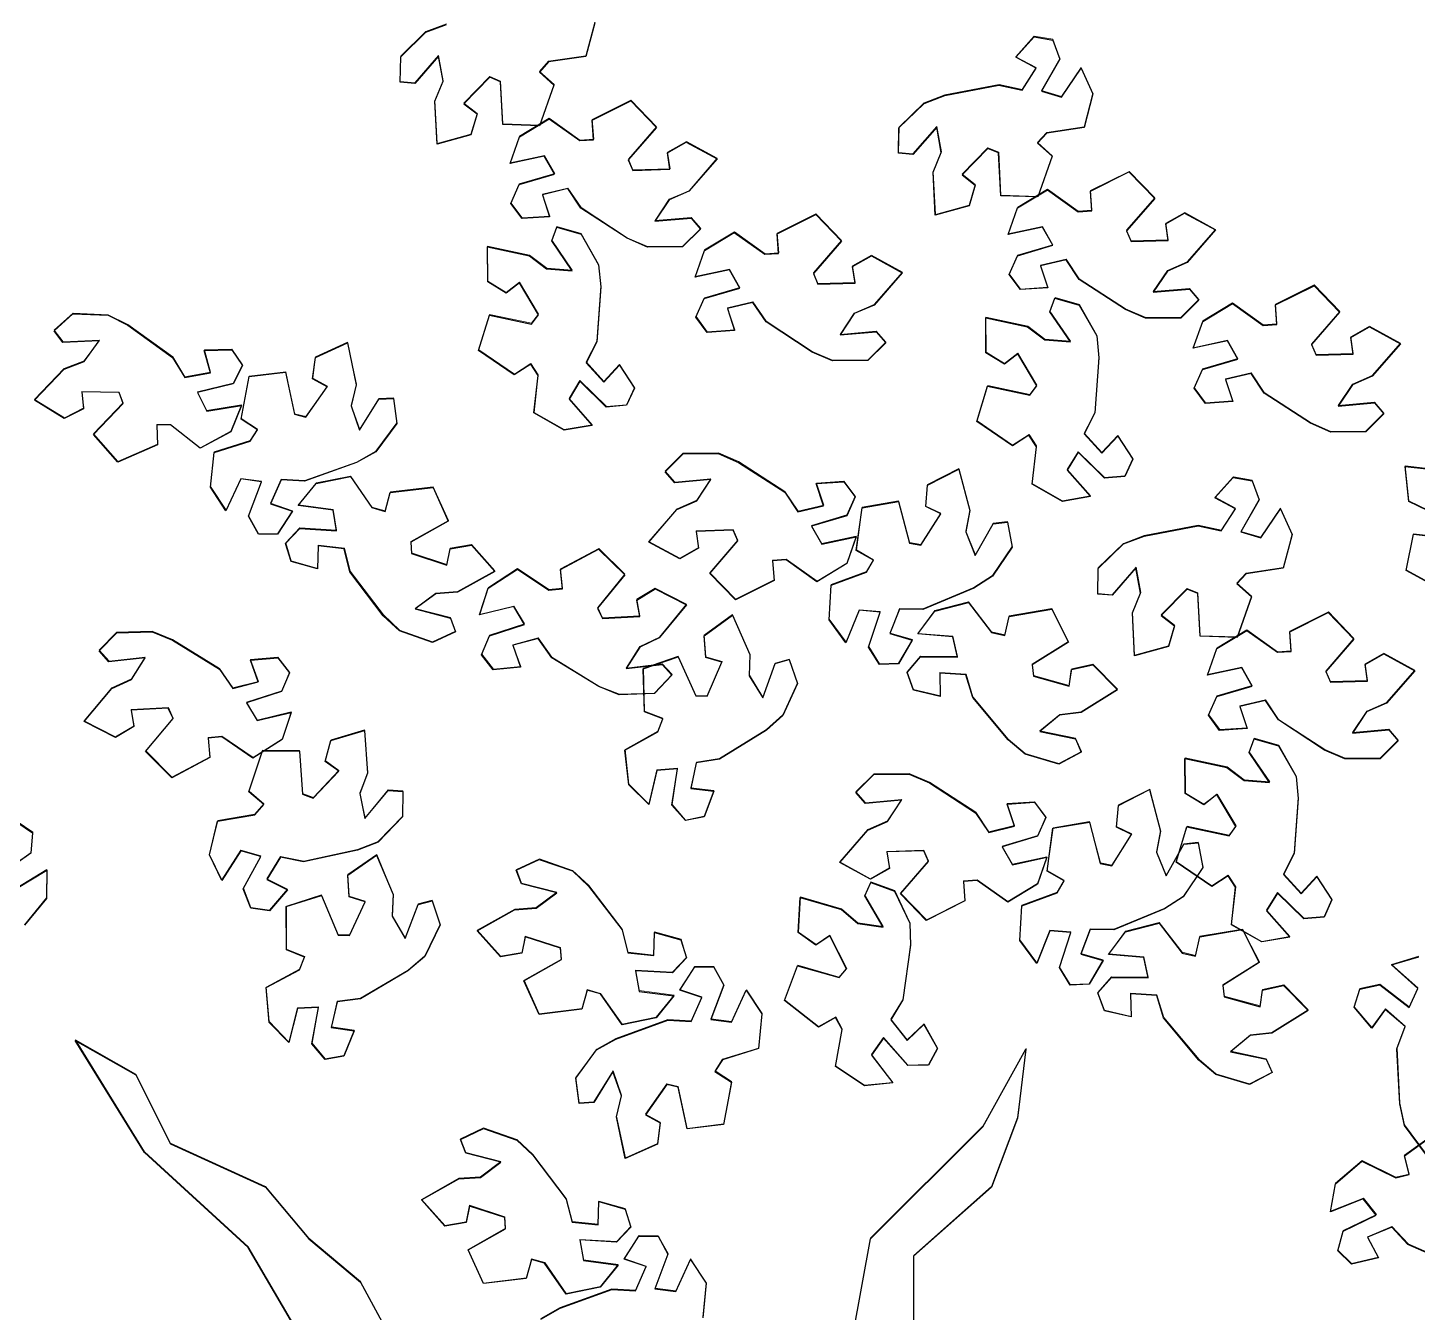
# Model space of a CAD drawing. Header units: centimetres. Extents: x -3096 to 17897, y -3131 to 15798.
# Drawn here: x 2906.1 to 3029.3, y 4366.4 to 4480.3 of the extents above; entities that cross this region are included whole.
import ezdxf

# ---------------------------------------------------------------- set-up
doc = ezdxf.new("R2010")
doc.units = ezdxf.units.CM
doc.layers.add('A-ANNO SYMB', color=3, linetype='Continuous', lineweight=13)
doc.layers.add('alberi', color=74, linetype='Continuous')

msp = doc.modelspace()

# ---------------------------------------------------------------- linework, layer by layer
at = {"layer": 'A-ANNO SYMB'}
for points in [[(2956.38, 4480.8), (2955.59, 4477.82), (2952.28, 4477.33), (2951.47, 4476.43), (2952.76, 4475.27), (2952.76, 4475.27), (2951.49, 4471.66), (2948.21, 4471.77), (2948.01, 4475.58), (2947.07, 4475.97), (2944.76, 4473.61), (2945.94, 4472.71), (2945.4, 4470.87), (2942.4, 4470.04), (2942.2, 4473.85), (2942.93, 4475.61), (2942.53, 4477.85), (2940.41, 4475.41), (2939.13, 4475.53), (2939.18, 4477.78), (2941.41, 4479.96), (2943.24, 4480.65)], [(3030.27, 4437.52), (3028.54, 4438.36), (3028.22, 4441.45), (3032, 4441.02)], [(3031.67, 4430.38), (3028.32, 4432.22), (3028.97, 4435.43), (3032.75, 4435.01)], [(2905.16, 4409.91), (2906.55, 4408.96), (2906.4, 4407.15), (2906.4, 4407.15), (2903.74, 4405.25)], [(2905.13, 4404.02), (2907.79, 4405.65), (2907.78, 4403.13), (2905.81, 4400.75)], [(3030.02, 4380.5), (3028.17, 4383.01), (3027.74, 4384.92), (3027.5, 4389.8), (3028.23, 4391.76), (3026.46, 4393.28), (3025.26, 4391.62), (3023.7, 4393.48), (3024.2, 4395.09), (3025.97, 4395.47), (3025.97, 4395.47), (3028.56, 4393.47), (3029.34, 4395.15), (3027.01, 4397.23), (3029.43, 4397.95)], [(3032.94, 4370.48), (3028.47, 4372.45), (3027.04, 4373.98), (3024.89, 4373.08), (3025.84, 4371.26), (3023.47, 4370.7), (3022.26, 4371.87), (3022.72, 4373.63), (3022.72, 4373.63), (3025.67, 4375.04), (3024.51, 4376.49), (3021.61, 4375.35), (3022.05, 4377.83), (3024.4, 4379.83), (3027.4, 4378.35), (3028.58, 4378.63), (3028.17, 4380.32), (3028.17, 4380.32), (3031.28, 4382.56)], [(2951.6, 4365.82), (2953.31, 4366.79), (2957.9, 4368.45), (2959.99, 4368.34), (2960.92, 4370.47), (2958.97, 4371.13), (2960.3, 4373.17), (2961.98, 4373.16), (2962.87, 4371.58), (2962.87, 4371.58), (2961.72, 4368.52), (2963.55, 4368.27), (2964.86, 4371.1), (2966.25, 4369), (2965.94, 4365.94)]]:
    msp.add_lwpolyline(points, dxfattribs=at)
for points in [[(2983.35, 4471.48), (2985.58, 4473.66), (2987.41, 4474.35), (2992.21, 4475.27), (2994.25, 4474.82), (2995.51, 4476.79), (2993.69, 4477.74), (2995.32, 4479.55), (2996.99, 4479.28), (2997.61, 4477.57), (2997.61, 4477.57), (2995.99, 4474.73), (2997.76, 4474.2), (2999.5, 4476.79), (3000.54, 4474.5), (2999.75, 4471.52), (2996.45, 4471.02), (2995.63, 4470.12), (2996.93, 4468.96), (2996.93, 4468.96), (2995.65, 4465.35), (2992.38, 4465.47), (2992.18, 4469.27), (2991.23, 4469.66), (2988.93, 4467.31), (2990.11, 4466.41), (2989.57, 4464.56), (2986.57, 4463.74), (2986.37, 4467.54), (2987.1, 4469.31), (2986.69, 4471.54), (2984.58, 4469.11), (2983.3, 4469.23)], [(2964.17, 4460.92), (2961.05, 4460.9), (2959.25, 4461.68), (2955.16, 4464.35), (2954, 4466.09), (2951.73, 4465.56), (2952.38, 4463.6), (2949.95, 4463.44), (2948.94, 4464.79), (2949.68, 4466.45), (2949.68, 4466.45), (2952.82, 4467.37), (2951.91, 4468.98), (2948.86, 4468.32), (2949.7, 4470.7), (2952.34, 4472.29), (2955.06, 4470.35), (2956.28, 4470.43), (2956.15, 4472.17), (2956.15, 4472.17), (2959.57, 4473.88), (2961.85, 4471.52), (2959.35, 4468.65), (2959.76, 4467.71), (2963.05, 4467.8), (2962.83, 4469.27), (2964.5, 4470.22), (2967.23, 4468.73), (2964.73, 4465.85), (2962.98, 4465.09), (2961.72, 4463.2), (2964.93, 4463.49), (2965.77, 4462.51)], [(3008.34, 4454.62), (3005.22, 4454.6), (3003.42, 4455.38), (2999.33, 4458.05), (2998.17, 4459.79), (2995.9, 4459.25), (2996.54, 4457.3), (2994.11, 4457.13), (2993.11, 4458.48), (2993.85, 4460.14), (2993.85, 4460.14), (2996.99, 4461.06), (2996.08, 4462.68), (2993.03, 4462.02), (2993.87, 4464.39), (2996.51, 4465.99), (2999.23, 4464.05), (3000.44, 4464.13), (3000.32, 4465.86), (3000.32, 4465.86), (3003.74, 4467.57), (3006.01, 4465.22), (3003.52, 4462.34), (3003.93, 4461.4), (3007.22, 4461.5), (3007, 4462.96), (3008.67, 4463.91), (3011.4, 4462.42), (3008.9, 4459.55), (3007.14, 4458.79), (3005.89, 4456.9), (3009.1, 4457.18), (3009.94, 4456.2)], [(2955.17, 4462.06), (2956.71, 4459.34), (2956.9, 4457.39), (2956.56, 4452.52), (2955.6, 4450.66), (2957.18, 4448.94), (2958.57, 4450.45), (2959.89, 4448.41), (2959.2, 4446.87), (2957.4, 4446.71), (2957.4, 4446.71), (2955.06, 4449.01), (2954.1, 4447.43), (2956.15, 4445.08), (2953.67, 4444.66), (2950.99, 4446.19), (2951.36, 4449.51), (2950.7, 4450.53), (2949.25, 4449.58), (2949.25, 4449.58), (2946.09, 4451.74), (2947.04, 4454.87), (2950.77, 4454.09), (2951.39, 4454.9), (2949.71, 4457.73), (2948.53, 4456.83), (2946.89, 4457.83), (2946.87, 4460.94), (2950.59, 4460.15), (2952.11, 4458.99), (2954.37, 4458.81), (2952.56, 4461.47), (2953.01, 4462.68)], [(2980.58, 4450.83), (2977.46, 4450.81), (2975.66, 4451.59), (2971.57, 4454.27), (2970.4, 4456.01), (2968.14, 4455.47), (2968.78, 4453.52), (2966.35, 4453.35), (2965.35, 4454.7), (2966.09, 4456.36), (2966.09, 4456.36), (2969.22, 4457.28), (2968.32, 4458.89), (2965.27, 4458.24), (2966.11, 4460.61), (2968.75, 4462.21), (2971.47, 4460.26), (2972.68, 4460.35), (2972.55, 4462.08), (2972.55, 4462.08), (2975.98, 4463.79), (2978.25, 4461.43), (2975.75, 4458.56), (2976.16, 4457.62), (2979.46, 4457.72), (2979.23, 4459.18), (2980.91, 4460.13), (2983.64, 4458.64), (2981.14, 4455.77), (2979.38, 4455), (2978.12, 4453.11), (2981.33, 4453.4), (2982.18, 4452.42)], [(3024.74, 4444.53), (3021.62, 4444.51), (3019.83, 4445.29), (3015.73, 4447.96), (3014.57, 4449.7), (3012.3, 4449.16), (3012.95, 4447.21), (3010.52, 4447.05), (3009.52, 4448.4), (3010.25, 4450.05), (3010.25, 4450.05), (3013.39, 4450.97), (3012.48, 4452.59), (3009.43, 4451.93), (3010.28, 4454.31), (3012.92, 4455.9), (3015.64, 4453.96), (3016.85, 4454.04), (3016.72, 4455.78), (3016.72, 4455.78), (3020.15, 4457.49), (3022.42, 4455.13), (3019.92, 4452.25), (3020.33, 4451.32), (3023.62, 4451.41), (3023.4, 4452.88), (3025.07, 4453.83), (3027.8, 4452.33), (3025.3, 4449.46), (3023.55, 4448.7), (3022.29, 4446.81), (3025.5, 4447.09), (3026.34, 4446.12)], [(2999.34, 4455.75), (3000.88, 4453.04), (3001.07, 4451.09), (3000.73, 4446.21), (2999.77, 4444.35), (3001.34, 4442.63), (3002.74, 4444.15), (3004.06, 4442.1), (3003.37, 4440.57), (3001.56, 4440.41), (3001.56, 4440.41), (2999.23, 4442.7), (2998.26, 4441.12), (3000.32, 4438.78), (2997.84, 4438.36), (2995.16, 4439.89), (2995.53, 4443.21), (2994.87, 4444.23), (2993.42, 4443.28), (2993.42, 4443.28), (2990.26, 4445.44), (2991.21, 4448.57), (2994.94, 4447.78), (2995.56, 4448.6), (2993.87, 4451.43), (2992.7, 4450.52), (2991.06, 4451.52), (2991.03, 4454.63), (2994.76, 4453.84), (2996.28, 4452.68), (2998.54, 4452.5), (2996.73, 4455.17), (2997.18, 4456.38)], [(2910.12, 4454.98), (2913.23, 4454.85), (2914.99, 4453.99), (2918.96, 4451.13), (2920.03, 4449.34), (2922.32, 4449.77), (2921.77, 4451.75), (2924.21, 4451.8), (2925.15, 4450.4), (2924.33, 4448.78), (2924.33, 4448.78), (2921.15, 4448.01), (2921.98, 4446.35), (2925.06, 4446.87), (2924.11, 4444.53), (2921.4, 4443.06), (2918.77, 4445.13), (2917.56, 4445.11), (2917.6, 4443.37), (2917.6, 4443.37), (2914.1, 4441.82), (2911.94, 4444.28), (2914.57, 4447.04), (2914.21, 4447.99), (2910.91, 4448.05), (2911.07, 4446.58), (2909.35, 4445.71), (2906.69, 4447.33), (2909.33, 4450.08), (2911.11, 4450.76), (2912.46, 4452.59), (2909.24, 4452.45), (2908.44, 4453.47)], [(2938.83, 4445.26), (2936.97, 4442.76), (2935.26, 4441.79), (2930.66, 4440.14), (2928.57, 4440.27), (2927.63, 4438.14), (2929.58, 4437.47), (2928.24, 4435.43), (2926.56, 4435.45), (2925.68, 4437.04), (2925.68, 4437.04), (2926.84, 4440.09), (2925.01, 4440.34), (2923.69, 4437.52), (2922.3, 4439.62), (2922.63, 4442.69), (2925.82, 4443.69), (2926.48, 4444.7), (2925.02, 4445.65), (2925.02, 4445.65), (2925.73, 4449.41), (2928.98, 4449.8), (2929.76, 4446.07), (2930.76, 4445.83), (2932.67, 4448.52), (2931.37, 4449.22), (2931.62, 4451.13), (2934.46, 4452.41), (2935.24, 4448.68), (2934.79, 4446.82), (2935.54, 4444.68), (2937.25, 4447.41), (2938.53, 4447.49)], [(2964.21, 4442.56), (2967.33, 4442.59), (2969.13, 4441.82), (2973.23, 4439.16), (2974.4, 4437.43), (2976.67, 4437.97), (2976.02, 4439.92), (2978.44, 4440.1), (2979.45, 4438.75), (2978.72, 4437.09), (2978.72, 4437.09), (2975.59, 4436.16), (2976.5, 4434.55), (2979.55, 4435.21), (2978.71, 4432.83), (2976.08, 4431.23), (2973.35, 4433.16), (2972.14, 4433.08), (2972.27, 4431.34), (2972.27, 4431.34), (2968.85, 4429.62), (2966.57, 4431.97), (2969.06, 4434.85), (2968.65, 4435.79), (2965.36, 4435.68), (2965.58, 4434.22), (2963.91, 4433.26), (2961.18, 4434.75), (2963.67, 4437.63), (2965.42, 4438.4), (2966.67, 4440.29), (2963.46, 4439.99), (2962.62, 4440.97)], [(2942, 4425.84), (2939.06, 4426.87), (2937.63, 4428.22), (2934.68, 4432.12), (2934.18, 4434.14), (2931.86, 4434.41), (2931.81, 4432.35), (2929.46, 4433.02), (2928.98, 4434.63), (2930.23, 4435.94), (2930.23, 4435.94), (2933.49, 4435.74), (2933.19, 4437.57), (2930.1, 4437.98), (2931.69, 4439.93), (2934.71, 4440.54), (2936.62, 4437.79), (2937.79, 4437.46), (2938.25, 4439.13), (2938.25, 4439.13), (2942.05, 4439.59), (2943.4, 4436.6), (2940.07, 4434.74), (2940.14, 4433.72), (2943.27, 4432.69), (2943.56, 4434.15), (2945.45, 4434.47), (2947.52, 4432.15), (2944.19, 4430.29), (2942.28, 4430.17), (2940.46, 4428.81), (2943.58, 4427.99), (2944.04, 4426.79)], [(2993.38, 4434.29), (2991.64, 4431.71), (2989.99, 4430.66), (2985.47, 4428.78), (2983.38, 4428.8), (2982.55, 4426.62), (2984.53, 4426.05), (2983.3, 4423.95), (2981.62, 4423.88), (2980.66, 4425.43), (2980.66, 4425.43), (2981.66, 4428.54), (2979.82, 4428.69), (2978.65, 4425.81), (2977.16, 4427.84), (2977.32, 4430.92), (2980.46, 4432.07), (2981.07, 4433.12), (2979.57, 4433.99), (2979.57, 4433.99), (2980.08, 4437.79), (2983.31, 4438.34), (2984.28, 4434.66), (2985.29, 4434.47), (2987.06, 4437.24), (2985.72, 4437.88), (2985.88, 4439.8), (2988.65, 4441.22), (2989.62, 4437.53), (2989.26, 4435.65), (2990.12, 4433.55), (2991.69, 4436.36), (2992.97, 4436.51)], [(3001.01, 4432.39), (3003.24, 4434.57), (3005.08, 4435.26), (3009.88, 4436.18), (3011.92, 4435.74), (3013.18, 4437.7), (3011.36, 4438.66), (3012.99, 4440.46), (3014.65, 4440.19), (3015.27, 4438.48), (3015.27, 4438.48), (3013.66, 4435.64), (3015.43, 4435.11), (3017.17, 4437.7), (3018.21, 4435.41), (3017.42, 4432.43), (3014.12, 4431.94), (3013.3, 4431.03), (3014.6, 4429.88), (3014.6, 4429.88), (3013.32, 4426.27), (3010.05, 4426.38), (3009.85, 4430.18), (3008.9, 4430.58), (3006.6, 4428.22), (3007.78, 4427.32), (3007.23, 4425.48), (3004.23, 4424.65), (3004.04, 4428.45), (3004.77, 4430.22), (3004.36, 4432.45), (3002.25, 4430.02), (3000.97, 4430.14)], [(2961.68, 4421.3), (2958.56, 4421.19), (2956.74, 4421.92), (2952.57, 4424.48), (2951.36, 4426.18), (2949.11, 4425.58), (2949.81, 4423.65), (2947.39, 4423.42), (2946.35, 4424.74), (2947.04, 4426.42), (2947.04, 4426.42), (2950.15, 4427.43), (2949.19, 4429.01), (2946.17, 4428.27), (2946.94, 4430.67), (2949.53, 4432.34), (2952.31, 4430.47), (2953.52, 4430.59), (2953.34, 4432.32), (2953.34, 4432.32), (2956.72, 4434.12), (2959.05, 4431.83), (2956.64, 4428.89), (2957.07, 4427.96), (2960.36, 4428.15), (2960.1, 4429.61), (2961.74, 4430.6), (2964.51, 4429.19), (2962.1, 4426.25), (2960.37, 4425.44), (2959.16, 4423.51), (2962.36, 4423.89), (2963.23, 4422.94)], [(2974.36, 4422.19), (2973.06, 4419.36), (2971.59, 4418.06), (2967.44, 4415.48), (2965.38, 4415.16), (2964.9, 4412.88), (2966.94, 4412.64), (2966.07, 4410.37), (2964.42, 4410.03), (2963.23, 4411.4), (2963.23, 4411.4), (2963.72, 4414.63), (2961.87, 4414.49), (2961.18, 4411.45), (2959.38, 4413.22), (2959.06, 4416.29), (2961.97, 4417.93), (2962.4, 4419.06), (2960.78, 4419.68), (2960.78, 4419.68), (2960.68, 4423.51), (2963.78, 4424.57), (2965.33, 4421.09), (2966.35, 4421.06), (2967.66, 4424.09), (2966.23, 4424.51), (2966.08, 4426.42), (2968.59, 4428.27), (2970.13, 4424.79), (2970.08, 4422.87), (2971.26, 4420.93), (2972.36, 4423.96), (2973.6, 4424.31)], [(2997.52, 4415.06), (2994.53, 4415.95), (2993.03, 4417.22), (2989.89, 4420.96), (2989.29, 4422.96), (2986.96, 4423.11), (2987.01, 4421.05), (2984.64, 4421.6), (2984.07, 4423.18), (2985.26, 4424.56), (2985.26, 4424.56), (2988.53, 4424.53), (2988.13, 4426.33), (2985.02, 4426.59), (2986.52, 4428.62), (2989.5, 4429.38), (2991.54, 4426.73), (2992.73, 4426.46), (2993.11, 4428.15), (2993.11, 4428.15), (2996.88, 4428.79), (2998.37, 4425.88), (2995.15, 4423.85), (2995.27, 4422.84), (2998.44, 4421.97), (2998.66, 4423.44), (3000.53, 4423.86), (3002.71, 4421.64), (2999.49, 4419.62), (2997.59, 4419.4), (2995.83, 4417.95), (2998.99, 4417.29), (2999.51, 4416.11)], [(3026, 4415.53), (3022.89, 4415.51), (3021.09, 4416.29), (3016.99, 4418.96), (3015.83, 4420.7), (3013.57, 4420.16), (3014.21, 4418.21), (3011.78, 4418.05), (3010.78, 4419.4), (3011.51, 4421.05), (3011.51, 4421.05), (3014.65, 4421.97), (3013.74, 4423.59), (3010.7, 4422.93), (3011.54, 4425.31), (3014.18, 4426.9), (3016.9, 4424.96), (3018.11, 4425.04), (3017.98, 4426.78), (3017.98, 4426.78), (3021.41, 4428.49), (3023.68, 4426.13), (3021.18, 4423.25), (3021.59, 4422.32), (3024.88, 4422.41), (3024.66, 4423.88), (3026.33, 4424.83), (3029.06, 4423.33), (3026.56, 4420.46), (3024.81, 4419.7), (3023.55, 4417.81), (3026.76, 4418.09), (3027.6, 4417.12)], [(2914.01, 4426.71), (2917.13, 4426.79), (2918.95, 4426.05), (2923.09, 4423.46), (2924.29, 4421.75), (2926.55, 4422.33), (2925.86, 4424.27), (2928.29, 4424.49), (2929.32, 4423.16), (2928.62, 4421.48), (2928.62, 4421.48), (2925.5, 4420.5), (2926.44, 4418.9), (2929.47, 4419.62), (2928.68, 4417.23), (2926.08, 4415.58), (2923.32, 4417.47), (2922.11, 4417.36), (2922.27, 4415.63), (2922.27, 4415.63), (2918.88, 4413.85), (2916.56, 4416.16), (2919, 4419.08), (2918.57, 4420.01), (2915.28, 4419.85), (2915.53, 4418.39), (2913.88, 4417.41), (2911.12, 4418.84), (2913.56, 4421.76), (2915.29, 4422.56), (2916.51, 4424.48), (2913.31, 4424.13), (2912.45, 4425.09)], [(2939.35, 4410.37), (2937.17, 4408.14), (2935.35, 4407.41), (2930.57, 4406.39), (2928.52, 4406.79), (2927.3, 4404.81), (2929.14, 4403.89), (2927.54, 4402.05), (2925.88, 4402.29), (2925.22, 4403.98), (2925.22, 4403.98), (2926.78, 4406.85), (2924.99, 4407.35), (2923.31, 4404.72), (2922.22, 4406.99), (2922.95, 4409.99), (2926.24, 4410.55), (2927.04, 4411.47), (2925.72, 4412.6), (2925.72, 4412.6), (2926.92, 4416.24), (2930.19, 4416.19), (2930.47, 4412.39), (2931.43, 4412.02), (2933.68, 4414.42), (2932.48, 4415.3), (2932.99, 4417.15), (2935.97, 4418.04), (2936.25, 4414.24), (2935.55, 4412.46), (2936.01, 4410.23), (2938.07, 4412.71), (2939.35, 4412.62)], [(3017.01, 4416.67), (3018.54, 4413.95), (3018.74, 4412), (3018.39, 4407.13), (3017.44, 4405.27), (3019.01, 4403.55), (3020.4, 4405.06), (3021.73, 4403.02), (3021.04, 4401.48), (3019.23, 4401.32), (3019.23, 4401.32), (3016.9, 4403.61), (3015.93, 4402.04), (3017.99, 4399.69), (3015.5, 4399.27), (3012.82, 4400.8), (3013.2, 4404.12), (3012.54, 4405.14), (3011.09, 4404.19), (3011.09, 4404.19), (3007.92, 4406.35), (3008.88, 4409.48), (3012.6, 4408.7), (3013.23, 4409.51), (3011.54, 4412.34), (3010.37, 4411.43), (3008.73, 4412.43), (3008.7, 4415.54), (3012.43, 4414.76), (3013.95, 4413.6), (3016.21, 4413.42), (3014.4, 4416.08), (3014.84, 4417.29)], [(2981.13, 4414.13), (2984.25, 4414.16), (2986.05, 4413.39), (2990.15, 4410.73), (2991.32, 4409), (2993.58, 4409.54), (2992.93, 4411.49), (2995.36, 4411.66), (2996.37, 4410.32), (2995.64, 4408.66), (2995.64, 4408.66), (2992.5, 4407.72), (2993.41, 4406.11), (2996.46, 4406.78), (2995.63, 4404.4), (2992.99, 4402.8), (2990.27, 4404.73), (2989.05, 4404.65), (2989.19, 4402.91), (2989.19, 4402.91), (2985.77, 4401.19), (2983.49, 4403.54), (2985.97, 4406.42), (2985.56, 4407.36), (2982.27, 4407.25), (2982.5, 4405.79), (2980.83, 4404.83), (2978.09, 4406.32), (2980.58, 4409.2), (2982.33, 4409.97), (2983.59, 4411.86), (2980.38, 4411.56), (2979.53, 4412.54)], [(3010.3, 4405.86), (3008.56, 4403.27), (3006.9, 4402.23), (3002.39, 4400.35), (3000.3, 4400.37), (2999.46, 4398.19), (3001.44, 4397.62), (3000.21, 4395.52), (2998.53, 4395.45), (2997.57, 4396.99), (2997.57, 4396.99), (2998.58, 4400.11), (2996.73, 4400.26), (2995.56, 4397.38), (2994.07, 4399.41), (2994.24, 4402.49), (2997.37, 4403.64), (2997.99, 4404.69), (2996.48, 4405.56), (2996.48, 4405.56), (2997, 4409.35), (3000.22, 4409.91), (3001.2, 4406.23), (3002.2, 4406.03), (3003.98, 4408.81), (3002.64, 4409.45), (3002.8, 4411.37), (3005.57, 4412.78), (3006.53, 4409.1), (3006.18, 4407.22), (3007.03, 4405.12), (3008.6, 4407.93), (3009.88, 4408.08)], [(2942.68, 4400.79), (2941.32, 4397.98), (2939.82, 4396.71), (2935.61, 4394.23), (2933.54, 4393.96), (2933.02, 4391.69), (2935.05, 4391.4), (2934.13, 4389.15), (2932.47, 4388.85), (2931.31, 4390.24), (2931.31, 4390.24), (2931.87, 4393.46), (2930.03, 4393.37), (2929.26, 4390.34), (2927.51, 4392.15), (2927.25, 4395.22), (2930.19, 4396.8), (2930.66, 4397.92), (2929.05, 4398.58), (2929.05, 4398.58), (2929.03, 4402.4), (2932.15, 4403.4), (2933.62, 4399.89), (2934.64, 4399.84), (2936.02, 4402.83), (2934.6, 4403.28), (2934.49, 4405.2), (2937.04, 4406.99), (2938.51, 4403.47), (2938.42, 4401.56), (2939.55, 4399.6), (2940.72, 4402.6), (2941.97, 4402.92)], [(2951.46, 4406.6), (2954.4, 4405.57), (2955.84, 4404.23), (2958.8, 4400.35), (2959.31, 4398.32), (2961.62, 4398.06), (2961.67, 4400.12), (2964.02, 4399.46), (2964.51, 4397.85), (2963.26, 4396.54), (2963.26, 4396.54), (2959.99, 4396.72), (2960.31, 4394.9), (2963.4, 4394.49), (2961.81, 4392.54), (2958.79, 4391.92), (2956.88, 4394.66), (2955.71, 4394.99), (2955.25, 4393.31), (2955.25, 4393.31), (2951.45, 4392.85), (2950.1, 4395.83), (2953.41, 4397.7), (2953.34, 4398.73), (2950.21, 4399.74), (2949.93, 4398.28), (2948.03, 4397.95), (2945.96, 4400.27), (2949.28, 4402.14), (2951.18, 4402.27), (2953, 4403.63), (2949.88, 4404.44), (2949.42, 4405.64)], [(2982.97, 4403.77), (2984.31, 4400.95), (2984.37, 4398.99), (2983.7, 4394.15), (2982.62, 4392.36), (2984.08, 4390.54), (2985.57, 4391.95), (2986.75, 4389.83), (2985.96, 4388.34), (2984.14, 4388.3), (2984.14, 4388.3), (2981.97, 4390.75), (2980.9, 4389.24), (2982.79, 4386.76), (2980.29, 4386.51), (2977.72, 4388.22), (2978.32, 4391.51), (2977.73, 4392.57), (2976.21, 4391.71), (2976.21, 4391.71), (2973.2, 4394.08), (2974.37, 4397.15), (2978.03, 4396.11), (2978.71, 4396.88), (2977.22, 4399.82), (2975.99, 4398.99), (2974.42, 4400.1), (2974.6, 4403.21), (2978.26, 4402.17), (2979.7, 4400.91), (2981.95, 4400.58), (2980.32, 4403.36), (2980.85, 4404.54)], [(3014.43, 4386.63), (3011.44, 4387.52), (3009.95, 4388.79), (3006.81, 4392.53), (3006.2, 4394.53), (3003.88, 4394.68), (3003.93, 4392.62), (3001.55, 4393.17), (3000.98, 4394.75), (3002.17, 4396.13), (3002.17, 4396.13), (3005.44, 4396.09), (3005.04, 4397.9), (3001.94, 4398.16), (3003.43, 4400.19), (3006.42, 4400.95), (3008.46, 4398.3), (3009.64, 4398.03), (3010.02, 4399.72), (3010.02, 4399.72), (3013.8, 4400.36), (3015.29, 4397.45), (3012.06, 4395.42), (3012.18, 4394.4), (3015.36, 4393.54), (3015.57, 4395.01), (3017.45, 4395.43), (3019.63, 4393.21), (3016.4, 4391.19), (3014.5, 4390.97), (3012.75, 4389.52), (3015.9, 4388.86), (3016.42, 4387.68)], [(2954.69, 4387.19), (2956.55, 4389.7), (2958.25, 4390.67), (2962.85, 4392.33), (2964.93, 4392.22), (2965.87, 4394.35), (2963.92, 4395.01), (2965.25, 4397.05), (2966.93, 4397.04), (2967.81, 4395.46), (2967.81, 4395.46), (2966.66, 4392.39), (2968.5, 4392.15), (2969.81, 4394.98), (2971.2, 4392.88), (2970.89, 4389.81), (2967.7, 4388.81), (2967.04, 4387.79), (2968.5, 4386.85), (2968.5, 4386.85), (2967.81, 4383.08), (2964.56, 4382.68), (2963.76, 4386.4), (2962.77, 4386.64), (2960.86, 4383.95), (2962.17, 4383.25), (2961.92, 4381.34), (2959.09, 4380.06), (2958.3, 4383.78), (2958.74, 4385.64), (2957.99, 4387.78), (2956.29, 4385.04), (2955, 4384.96)], [(2946.51, 4382.72), (2949.46, 4381.69), (2950.89, 4380.36), (2953.85, 4376.47), (2954.36, 4374.44), (2956.68, 4374.19), (2956.73, 4376.24), (2959.07, 4375.58), (2959.57, 4373.97), (2958.32, 4372.66), (2958.32, 4372.66), (2955.05, 4372.84), (2955.36, 4371.02), (2958.46, 4370.62), (2956.87, 4368.66), (2953.85, 4368.04), (2951.94, 4370.78), (2950.77, 4371.11), (2950.31, 4369.44), (2950.31, 4369.44), (2946.5, 4368.97), (2945.15, 4371.95), (2948.47, 4373.83), (2948.4, 4374.85), (2945.26, 4375.86), (2944.98, 4374.4), (2943.09, 4374.07), (2941.02, 4376.39), (2944.33, 4378.26), (2946.24, 4378.39), (2948.06, 4379.75), (2944.94, 4380.56), (2944.47, 4381.76)]]:
    msp.add_lwpolyline(points, close=True, dxfattribs=at)
at = {"layer": 'A-ANNO SYMB', "color": 42}
for points in [[(2945.57, 4348.44), (2931.02, 4362.98), (2925.65, 4372.17), (2916.46, 4380.59), (2910.33, 4390.54), (2915.69, 4387.48), (2918.76, 4381.36), (2927.19, 4377.53), (2931.02, 4372.94), (2935.61, 4369.11), (2940.98, 4359.16), (2950.94, 4354.56), (2954, 4352.27)], [(2968.56, 4352.27), (2979.29, 4364.51), (2980.82, 4372.94), (2990.78, 4382.89), (2994.61, 4389.78), (2993.84, 4383.65), (2991.54, 4377.53), (2984.65, 4371.4), (2984.65, 4368.34), (2984.65, 4361.45), (2980.05, 4356.09), (2976.22, 4350.74), (2972.39, 4343.08)]]:
    msp.add_lwpolyline(points, dxfattribs=at)
at = {"layer": 'alberi'}
for points in [[(2956.37, 4480.74), (2955.58, 4477.76), (2952.27, 4477.27), (2951.46, 4476.37), (2952.75, 4475.21), (2952.75, 4475.21), (2951.48, 4471.6), (2948.21, 4471.72), (2948.01, 4475.52), (2947.06, 4475.91), (2944.76, 4473.56), (2945.94, 4472.66), (2945.39, 4470.81), (2942.39, 4469.99), (2942.2, 4473.79), (2942.93, 4475.56), (2942.52, 4477.79), (2940.41, 4475.36), (2939.12, 4475.47), (2939.17, 4477.73), (2941.4, 4479.91), (2943.24, 4480.6)], [(3030.26, 4437.47), (3028.53, 4438.3), (3028.21, 4441.4), (3031.99, 4440.97)], [(3031.66, 4430.32), (3028.31, 4432.17), (3028.96, 4435.38), (3032.75, 4434.95)], [(2905.15, 4409.85), (2906.54, 4408.91), (2906.39, 4407.1), (2906.39, 4407.1), (2903.73, 4405.19)], [(2905.12, 4403.97), (2907.79, 4405.59), (2907.77, 4403.07), (2905.81, 4400.7)], [(3030.01, 4380.44), (3028.16, 4382.95), (3027.74, 4384.87), (3027.49, 4389.75), (3028.22, 4391.71), (3026.45, 4393.23), (3025.25, 4391.56), (3023.69, 4393.43), (3024.19, 4395.03), (3025.97, 4395.41), (3025.97, 4395.41), (3028.56, 4393.41), (3029.33, 4395.1), (3027.01, 4397.18), (3029.42, 4397.89)], [(3032.93, 4370.42), (3028.46, 4372.4), (3027.03, 4373.92), (3024.88, 4373.03), (3025.84, 4371.2), (3023.47, 4370.64), (3022.26, 4371.81), (3022.71, 4373.57), (3022.71, 4373.57), (3025.66, 4374.99), (3024.5, 4376.43), (3021.6, 4375.29), (3022.05, 4377.77), (3024.39, 4379.77), (3027.39, 4378.3), (3028.57, 4378.58), (3028.17, 4380.26), (3028.17, 4380.26), (3031.27, 4382.51)], [(2951.6, 4365.76), (2953.3, 4366.73), (2957.9, 4368.4), (2959.98, 4368.28), (2960.92, 4370.42), (2958.97, 4371.07), (2960.29, 4373.12), (2961.98, 4373.11), (2962.86, 4371.52), (2962.86, 4371.52), (2961.71, 4368.46), (2963.55, 4368.22), (2964.85, 4371.05), (2966.25, 4368.95), (2965.94, 4365.88)]]:
    msp.add_lwpolyline(points, dxfattribs=at)
for points in [[(2983.34, 4471.42), (2985.57, 4473.6), (2987.4, 4474.29), (2992.2, 4475.21), (2994.25, 4474.77), (2995.51, 4476.73), (2993.69, 4477.69), (2995.32, 4479.5), (2996.98, 4479.22), (2997.6, 4477.52), (2997.6, 4477.52), (2995.98, 4474.67), (2997.76, 4474.14), (2999.49, 4476.73), (3000.54, 4474.44), (2999.75, 4471.46), (2996.44, 4470.97), (2995.63, 4470.07), (2996.92, 4468.91), (2996.92, 4468.91), (2995.65, 4465.3), (2992.37, 4465.41), (2992.17, 4469.22), (2991.23, 4469.61), (2988.93, 4467.25), (2990.1, 4466.35), (2989.56, 4464.51), (2986.56, 4463.68), (2986.36, 4467.49), (2987.09, 4469.25), (2986.69, 4471.49), (2984.58, 4469.05), (2983.29, 4469.17)], [(2964.16, 4460.87), (2961.04, 4460.85), (2959.25, 4461.63), (2955.15, 4464.3), (2953.99, 4466.04), (2951.73, 4465.5), (2952.37, 4463.55), (2949.94, 4463.38), (2948.94, 4464.73), (2949.67, 4466.39), (2949.67, 4466.39), (2952.81, 4467.31), (2951.9, 4468.92), (2948.86, 4468.27), (2949.7, 4470.64), (2952.34, 4472.24), (2955.06, 4470.3), (2956.27, 4470.38), (2956.14, 4472.11), (2956.14, 4472.11), (2959.57, 4473.82), (2961.84, 4471.47), (2959.34, 4468.59), (2959.75, 4467.65), (2963.04, 4467.75), (2962.82, 4469.21), (2964.49, 4470.16), (2967.22, 4468.67), (2964.72, 4465.8), (2962.97, 4465.04), (2961.71, 4463.15), (2964.92, 4463.43), (2965.76, 4462.45)], [(3008.33, 4454.56), (3005.21, 4454.54), (3003.41, 4455.32), (2999.32, 4457.99), (2998.16, 4459.73), (2995.89, 4459.2), (2996.54, 4457.24), (2994.11, 4457.08), (2993.1, 4458.43), (2993.84, 4460.09), (2993.84, 4460.09), (2996.98, 4461.01), (2996.07, 4462.62), (2993.02, 4461.96), (2993.86, 4464.34), (2996.5, 4465.93), (2999.22, 4463.99), (3000.44, 4464.07), (3000.31, 4465.81), (3000.31, 4465.81), (3003.73, 4467.52), (3006.01, 4465.16), (3003.51, 4462.29), (3003.92, 4461.35), (3007.21, 4461.44), (3006.99, 4462.91), (3008.66, 4463.86), (3011.39, 4462.37), (3008.89, 4459.49), (3007.14, 4458.73), (3005.88, 4456.84), (3009.09, 4457.13), (3009.93, 4456.15)], [(2980.57, 4450.78), (2977.45, 4450.76), (2975.65, 4451.54), (2971.56, 4454.21), (2970.4, 4455.95), (2968.13, 4455.41), (2968.77, 4453.46), (2966.35, 4453.29), (2965.34, 4454.65), (2966.08, 4456.3), (2966.08, 4456.3), (2969.22, 4457.22), (2968.31, 4458.84), (2965.26, 4458.18), (2966.1, 4460.56), (2968.74, 4462.15), (2971.46, 4460.21), (2972.67, 4460.29), (2972.55, 4462.02), (2972.55, 4462.02), (2975.97, 4463.74), (2978.25, 4461.38), (2975.75, 4458.5), (2976.16, 4457.56), (2979.45, 4457.66), (2979.23, 4459.13), (2980.9, 4460.07), (2983.63, 4458.58), (2981.13, 4455.71), (2979.38, 4454.95), (2978.12, 4453.06), (2981.33, 4453.34), (2982.17, 4452.37)], [(2955.17, 4462), (2956.7, 4459.29), (2956.9, 4457.34), (2956.55, 4452.46), (2955.6, 4450.6), (2957.17, 4448.88), (2958.56, 4450.39), (2959.89, 4448.35), (2959.2, 4446.82), (2957.39, 4446.66), (2957.39, 4446.66), (2955.06, 4448.95), (2954.09, 4447.37), (2956.15, 4445.03), (2953.66, 4444.61), (2950.98, 4446.14), (2951.36, 4449.46), (2950.7, 4450.48), (2949.24, 4449.52), (2949.24, 4449.52), (2946.08, 4451.68), (2947.04, 4454.82), (2950.76, 4454.03), (2951.38, 4454.85), (2949.7, 4457.68), (2948.53, 4456.77), (2946.89, 4457.77), (2946.86, 4460.88), (2950.59, 4460.09), (2952.1, 4458.93), (2954.37, 4458.75), (2952.56, 4461.42), (2953, 4462.63)], [(3024.74, 4444.47), (3021.62, 4444.45), (3019.82, 4445.23), (3015.73, 4447.91), (3014.57, 4449.65), (3012.3, 4449.11), (3012.94, 4447.16), (3010.51, 4446.99), (3009.51, 4448.34), (3010.25, 4450), (3010.25, 4450), (3013.38, 4450.92), (3012.48, 4452.53), (3009.43, 4451.88), (3010.27, 4454.25), (3012.91, 4455.85), (3015.63, 4453.91), (3016.84, 4453.99), (3016.71, 4455.72), (3016.71, 4455.72), (3020.14, 4457.43), (3022.41, 4455.07), (3019.91, 4452.2), (3020.32, 4451.26), (3023.62, 4451.36), (3023.39, 4452.82), (3025.07, 4453.77), (3027.8, 4452.28), (3025.3, 4449.41), (3023.54, 4448.64), (3022.29, 4446.75), (3025.49, 4447.04), (3026.34, 4446.06)], [(2999.33, 4455.7), (3000.87, 4452.98), (3001.06, 4451.03), (3000.72, 4446.16), (2999.76, 4444.3), (3001.34, 4442.58), (3002.73, 4444.09), (3004.06, 4442.05), (3003.36, 4440.51), (3001.56, 4440.35), (3001.56, 4440.35), (2999.23, 4442.65), (2998.26, 4441.07), (3000.31, 4438.72), (2997.83, 4438.3), (2995.15, 4439.83), (2995.52, 4443.15), (2994.86, 4444.17), (2993.41, 4443.22), (2993.41, 4443.22), (2990.25, 4445.38), (2991.2, 4448.51), (2994.93, 4447.73), (2995.55, 4448.54), (2993.87, 4451.37), (2992.69, 4450.47), (2991.05, 4451.47), (2991.03, 4454.58), (2994.75, 4453.79), (2996.27, 4452.63), (2998.54, 4452.45), (2996.73, 4455.11), (2997.17, 4456.32)], [(2910.11, 4454.92), (2913.23, 4454.8), (2914.99, 4453.93), (2918.95, 4451.07), (2920.03, 4449.28), (2922.32, 4449.71), (2921.76, 4451.69), (2924.2, 4451.74), (2925.14, 4450.35), (2924.32, 4448.73), (2924.32, 4448.73), (2921.15, 4447.95), (2921.98, 4446.3), (2925.05, 4446.81), (2924.1, 4444.48), (2921.39, 4443.01), (2918.76, 4445.08), (2917.55, 4445.05), (2917.6, 4443.31), (2917.6, 4443.31), (2914.09, 4441.77), (2911.93, 4444.23), (2914.56, 4446.98), (2914.2, 4447.94), (2910.91, 4448), (2911.06, 4446.52), (2909.34, 4445.65), (2906.69, 4447.27), (2909.32, 4450.02), (2911.11, 4450.7), (2912.45, 4452.53), (2909.23, 4452.4), (2908.44, 4453.41)], [(2938.82, 4445.2), (2936.96, 4442.7), (2935.25, 4441.74), (2930.65, 4440.09), (2928.56, 4440.21), (2927.62, 4438.08), (2929.57, 4437.42), (2928.24, 4435.38), (2926.55, 4435.39), (2925.67, 4436.98), (2925.67, 4436.98), (2926.83, 4440.04), (2925, 4440.29), (2923.68, 4437.46), (2922.3, 4439.57), (2922.62, 4442.63), (2925.81, 4443.63), (2926.48, 4444.65), (2925.02, 4445.59), (2925.02, 4445.59), (2925.72, 4449.36), (2928.97, 4449.75), (2929.76, 4446.02), (2930.75, 4445.78), (2932.66, 4448.46), (2931.36, 4449.17), (2931.61, 4451.07), (2934.45, 4452.35), (2935.23, 4448.62), (2934.78, 4446.77), (2935.53, 4444.62), (2937.24, 4447.35), (2938.52, 4447.43)], [(2964.21, 4442.51), (2967.32, 4442.54), (2969.13, 4441.76), (2973.23, 4439.11), (2974.39, 4437.37), (2976.66, 4437.91), (2976.01, 4439.87), (2978.44, 4440.04), (2979.45, 4438.69), (2978.71, 4437.03), (2978.71, 4437.03), (2975.58, 4436.1), (2976.49, 4434.49), (2979.54, 4435.16), (2978.71, 4432.78), (2976.07, 4431.17), (2973.35, 4433.11), (2972.13, 4433.02), (2972.27, 4431.29), (2972.27, 4431.29), (2968.85, 4429.57), (2966.56, 4431.91), (2969.05, 4434.8), (2968.64, 4435.74), (2965.35, 4435.63), (2965.58, 4434.16), (2963.91, 4433.21), (2961.17, 4434.69), (2963.66, 4437.57), (2965.41, 4438.34), (2966.66, 4440.24), (2963.46, 4439.94), (2962.61, 4440.91)], [(2993.37, 4434.24), (2991.64, 4431.65), (2989.98, 4430.6), (2985.47, 4428.72), (2983.38, 4428.74), (2982.54, 4426.57), (2984.52, 4426), (2983.29, 4423.9), (2981.61, 4423.83), (2980.65, 4425.37), (2980.65, 4425.37), (2981.66, 4428.48), (2979.81, 4428.64), (2978.64, 4425.75), (2977.15, 4427.78), (2977.32, 4430.86), (2980.45, 4432.02), (2981.07, 4433.07), (2979.56, 4433.94), (2979.56, 4433.94), (2980.08, 4437.73), (2983.3, 4438.28), (2984.28, 4434.6), (2985.28, 4434.41), (2987.05, 4437.19), (2985.72, 4437.83), (2985.88, 4439.74), (2988.64, 4441.16), (2989.61, 4437.48), (2989.26, 4435.6), (2990.11, 4433.5), (2991.68, 4436.31), (2992.96, 4436.46)], [(2941.99, 4425.78), (2939.05, 4426.82), (2937.62, 4428.16), (2934.67, 4432.06), (2934.17, 4434.09), (2931.85, 4434.35), (2931.8, 4432.3), (2929.46, 4432.96), (2928.97, 4434.57), (2930.22, 4435.88), (2930.22, 4435.88), (2933.49, 4435.69), (2933.18, 4437.51), (2930.09, 4437.93), (2931.68, 4439.88), (2934.71, 4440.49), (2936.61, 4437.74), (2937.78, 4437.41), (2938.24, 4439.08), (2938.24, 4439.08), (2942.05, 4439.53), (2943.39, 4436.54), (2940.07, 4434.68), (2940.13, 4433.66), (2943.26, 4432.64), (2943.55, 4434.09), (2945.45, 4434.42), (2947.51, 4432.09), (2944.19, 4430.24), (2942.28, 4430.11), (2940.45, 4428.76), (2943.57, 4427.94), (2944.03, 4426.74)], [(3001.01, 4432.34), (3003.24, 4434.52), (3005.07, 4435.21), (3009.87, 4436.13), (3011.91, 4435.68), (3013.17, 4437.64), (3011.35, 4438.6), (3012.98, 4440.41), (3014.65, 4440.13), (3015.27, 4438.43), (3015.27, 4438.43), (3013.65, 4435.59), (3015.42, 4435.06), (3017.16, 4437.65), (3018.2, 4435.35), (3017.41, 4432.37), (3014.11, 4431.88), (3013.29, 4430.98), (3014.59, 4429.82), (3014.59, 4429.82), (3013.31, 4426.21), (3010.04, 4426.33), (3009.84, 4430.13), (3008.89, 4430.52), (3006.59, 4428.17), (3007.77, 4427.26), (3007.23, 4425.42), (3004.23, 4424.6), (3004.03, 4428.4), (3004.76, 4430.17), (3004.35, 4432.4), (3002.24, 4429.97), (3000.96, 4430.08)], [(2961.67, 4421.25), (2958.55, 4421.14), (2956.73, 4421.87), (2952.57, 4424.42), (2951.36, 4426.13), (2949.1, 4425.53), (2949.8, 4423.6), (2947.38, 4423.36), (2946.34, 4424.68), (2947.03, 4426.36), (2947.03, 4426.36), (2950.14, 4427.37), (2949.19, 4428.96), (2946.16, 4428.22), (2946.93, 4430.61), (2949.53, 4432.28), (2952.3, 4430.42), (2953.51, 4430.53), (2953.33, 4432.26), (2953.33, 4432.26), (2956.71, 4434.07), (2959.05, 4431.78), (2956.63, 4428.83), (2957.07, 4427.91), (2960.36, 4428.09), (2960.09, 4429.55), (2961.74, 4430.55), (2964.51, 4429.13), (2962.09, 4426.19), (2960.36, 4425.38), (2959.15, 4423.46), (2962.36, 4423.83), (2963.22, 4422.88)], [(2974.36, 4422.14), (2973.06, 4419.3), (2971.59, 4418), (2967.43, 4415.42), (2965.37, 4415.11), (2964.89, 4412.83), (2966.94, 4412.58), (2966.06, 4410.31), (2964.41, 4409.98), (2963.22, 4411.34), (2963.22, 4411.34), (2963.71, 4414.58), (2961.87, 4414.44), (2961.17, 4411.4), (2959.38, 4413.17), (2959.05, 4416.23), (2961.96, 4417.87), (2962.4, 4419.01), (2960.77, 4419.63), (2960.77, 4419.63), (2960.67, 4423.45), (2963.77, 4424.52), (2965.32, 4421.04), (2966.34, 4421.01), (2967.65, 4424.03), (2966.23, 4424.45), (2966.07, 4426.37), (2968.58, 4428.21), (2970.13, 4424.73), (2970.07, 4422.82), (2971.26, 4420.88), (2972.36, 4423.91), (2973.6, 4424.26)], [(2997.51, 4415), (2994.52, 4415.89), (2993.03, 4417.16), (2989.89, 4420.91), (2989.28, 4422.91), (2986.96, 4423.05), (2987, 4421), (2984.63, 4421.54), (2984.06, 4423.13), (2985.25, 4424.5), (2985.25, 4424.5), (2988.52, 4424.47), (2988.12, 4426.28), (2985.01, 4426.54), (2986.51, 4428.56), (2989.5, 4429.32), (2991.54, 4426.68), (2992.72, 4426.4), (2993.1, 4428.1), (2993.1, 4428.1), (2996.88, 4428.74), (2998.37, 4425.82), (2995.14, 4423.8), (2995.26, 4422.78), (2998.44, 4421.91), (2998.65, 4423.38), (3000.53, 4423.8), (3002.71, 4421.58), (2999.48, 4419.56), (2997.58, 4419.34), (2995.83, 4417.9), (2998.98, 4417.24), (2999.5, 4416.06)], [(3026, 4415.47), (3022.88, 4415.45), (3021.08, 4416.23), (3016.99, 4418.91), (3015.83, 4420.65), (3013.56, 4420.11), (3014.2, 4418.16), (3011.77, 4417.99), (3010.77, 4419.34), (3011.51, 4421), (3011.51, 4421), (3014.65, 4421.92), (3013.74, 4423.53), (3010.69, 4422.88), (3011.53, 4425.25), (3014.17, 4426.85), (3016.89, 4424.91), (3018.1, 4424.99), (3017.98, 4426.72), (3017.98, 4426.72), (3021.4, 4428.43), (3023.67, 4426.07), (3021.18, 4423.2), (3021.59, 4422.26), (3024.88, 4422.36), (3024.66, 4423.82), (3026.33, 4424.77), (3029.06, 4423.28), (3026.56, 4420.41), (3024.8, 4419.64), (3023.55, 4417.75), (3026.76, 4418.04), (3027.6, 4417.06)], [(2914.01, 4426.65), (2917.13, 4426.74), (2918.94, 4425.99), (2923.09, 4423.41), (2924.28, 4421.69), (2926.54, 4422.28), (2925.86, 4424.22), (2928.28, 4424.43), (2929.31, 4423.1), (2928.61, 4421.43), (2928.61, 4421.43), (2925.49, 4420.44), (2926.43, 4418.85), (2929.47, 4419.57), (2928.67, 4417.18), (2926.07, 4415.53), (2923.31, 4417.41), (2922.1, 4417.3), (2922.26, 4415.57), (2922.26, 4415.57), (2918.87, 4413.79), (2916.55, 4416.1), (2918.99, 4419.03), (2918.56, 4419.96), (2915.27, 4419.79), (2915.52, 4418.33), (2913.87, 4417.35), (2911.11, 4418.78), (2913.55, 4421.71), (2915.29, 4422.51), (2916.51, 4424.42), (2913.3, 4424.07), (2912.44, 4425.03)], [(2939.34, 4410.31), (2937.16, 4408.08), (2935.34, 4407.36), (2930.56, 4406.34), (2928.51, 4406.74), (2927.29, 4404.75), (2929.13, 4403.83), (2927.54, 4401.99), (2925.87, 4402.23), (2925.21, 4403.92), (2925.21, 4403.92), (2926.77, 4406.8), (2924.99, 4407.29), (2923.3, 4404.67), (2922.21, 4406.94), (2922.94, 4409.93), (2926.24, 4410.5), (2927.03, 4411.41), (2925.71, 4412.54), (2925.71, 4412.54), (2926.91, 4416.18), (2930.19, 4416.13), (2930.47, 4412.33), (2931.42, 4411.96), (2933.67, 4414.37), (2932.48, 4415.24), (2932.98, 4417.1), (2935.96, 4417.98), (2936.24, 4414.18), (2935.55, 4412.4), (2936, 4410.18), (2938.06, 4412.66), (2939.35, 4412.57)], [(3017, 4416.61), (3018.54, 4413.9), (3018.73, 4411.95), (3018.39, 4407.07), (3017.43, 4405.21), (3019, 4403.49), (3020.4, 4405), (3021.72, 4402.96), (3021.03, 4401.43), (3019.22, 4401.26), (3019.22, 4401.26), (3016.89, 4403.56), (3015.92, 4401.98), (3017.98, 4399.64), (3015.5, 4399.22), (3012.82, 4400.75), (3013.19, 4404.07), (3012.53, 4405.09), (3011.08, 4404.13), (3011.08, 4404.13), (3007.92, 4406.29), (3008.87, 4409.43), (3012.6, 4408.64), (3013.22, 4409.46), (3011.53, 4412.29), (3010.36, 4411.38), (3008.72, 4412.38), (3008.69, 4415.49), (3012.42, 4414.7), (3013.94, 4413.54), (3016.2, 4413.36), (3014.39, 4416.03), (3014.84, 4417.24)], [(2981.12, 4414.08), (2984.24, 4414.11), (2986.04, 4413.33), (2990.14, 4410.67), (2991.31, 4408.94), (2993.57, 4409.48), (2992.92, 4411.44), (2995.35, 4411.61), (2996.36, 4410.26), (2995.63, 4408.6), (2995.63, 4408.6), (2992.49, 4407.67), (2993.41, 4406.06), (2996.45, 4406.73), (2995.62, 4404.35), (2992.99, 4402.74), (2990.26, 4404.68), (2989.05, 4404.59), (2989.18, 4402.86), (2989.18, 4402.86), (2985.76, 4401.13), (2983.48, 4403.48), (2985.97, 4406.37), (2985.56, 4407.31), (2982.26, 4407.2), (2982.49, 4405.73), (2980.82, 4404.78), (2978.09, 4406.26), (2980.58, 4409.14), (2982.33, 4409.91), (2983.58, 4411.8), (2980.37, 4411.51), (2979.53, 4412.48)], [(3010.29, 4405.81), (3008.55, 4403.22), (3006.89, 4402.17), (3002.38, 4400.29), (3000.29, 4400.31), (2999.46, 4398.13), (3001.44, 4397.57), (3000.21, 4395.47), (2998.52, 4395.4), (2997.57, 4396.94), (2997.57, 4396.94), (2998.57, 4400.05), (2996.73, 4400.21), (2995.55, 4397.32), (2994.06, 4399.35), (2994.23, 4402.43), (2997.37, 4403.59), (2997.98, 4404.64), (2996.48, 4405.5), (2996.48, 4405.5), (2996.99, 4409.3), (3000.22, 4409.85), (3001.19, 4406.17), (3002.2, 4405.98), (3003.97, 4408.75), (3002.63, 4409.4), (3002.79, 4411.31), (3005.56, 4412.73), (3006.53, 4409.05), (3006.17, 4407.17), (3007.02, 4405.07), (3008.6, 4407.88), (3009.88, 4408.02)], [(2942.67, 4400.73), (2941.31, 4397.93), (2939.81, 4396.66), (2935.61, 4394.17), (2933.53, 4393.9), (2933.01, 4391.63), (2935.05, 4391.35), (2934.12, 4389.09), (2932.46, 4388.79), (2931.3, 4390.19), (2931.3, 4390.19), (2931.87, 4393.41), (2930.02, 4393.31), (2929.26, 4390.29), (2927.5, 4392.09), (2927.24, 4395.17), (2930.19, 4396.74), (2930.65, 4397.87), (2929.04, 4398.52), (2929.04, 4398.52), (2929.02, 4402.35), (2932.14, 4403.34), (2933.61, 4399.83), (2934.64, 4399.78), (2936.01, 4402.77), (2934.6, 4403.23), (2934.49, 4405.14), (2937.03, 4406.93), (2938.5, 4403.42), (2938.41, 4401.51), (2939.55, 4399.54), (2940.71, 4402.55), (2941.96, 4402.87)], [(2951.45, 4406.54), (2954.4, 4405.52), (2955.83, 4404.18), (2958.79, 4400.29), (2959.3, 4398.26), (2961.62, 4398.01), (2961.67, 4400.07), (2964.01, 4399.41), (2964.5, 4397.8), (2963.25, 4396.48), (2963.25, 4396.48), (2959.99, 4396.67), (2960.3, 4394.84), (2963.39, 4394.44), (2961.81, 4392.48), (2958.79, 4391.87), (2956.87, 4394.61), (2955.7, 4394.94), (2955.24, 4393.26), (2955.24, 4393.26), (2951.44, 4392.79), (2950.09, 4395.78), (2953.41, 4397.65), (2953.33, 4398.67), (2950.2, 4399.68), (2949.92, 4398.23), (2948.03, 4397.89), (2945.95, 4400.21), (2949.27, 4402.08), (2951.18, 4402.21), (2953, 4403.57), (2949.88, 4404.38), (2949.41, 4405.58)], [(2982.96, 4403.71), (2984.31, 4400.9), (2984.37, 4398.94), (2983.69, 4394.1), (2982.62, 4392.31), (2984.07, 4390.48), (2985.56, 4391.9), (2986.75, 4389.77), (2985.95, 4388.29), (2984.14, 4388.25), (2984.14, 4388.25), (2981.97, 4390.69), (2980.9, 4389.19), (2982.79, 4386.71), (2980.28, 4386.46), (2977.71, 4388.16), (2978.31, 4391.45), (2977.72, 4392.51), (2976.21, 4391.66), (2976.21, 4391.66), (2973.2, 4394.03), (2974.36, 4397.09), (2978.03, 4396.06), (2978.7, 4396.83), (2977.21, 4399.76), (2975.98, 4398.94), (2974.41, 4400.05), (2974.59, 4403.15), (2978.26, 4402.11), (2979.7, 4400.85), (2981.94, 4400.52), (2980.32, 4403.3), (2980.84, 4404.48)], [(3014.42, 4386.57), (3011.43, 4387.46), (3009.94, 4388.73), (3006.8, 4392.48), (3006.2, 4394.48), (3003.87, 4394.62), (3003.92, 4392.57), (3001.55, 4393.11), (3000.98, 4394.7), (3002.17, 4396.07), (3002.17, 4396.07), (3005.44, 4396.04), (3005.04, 4397.85), (3001.93, 4398.11), (3003.42, 4400.13), (3006.41, 4400.89), (3008.45, 4398.24), (3009.63, 4397.97), (3010.02, 4399.67), (3010.02, 4399.67), (3013.79, 4400.31), (3015.28, 4397.39), (3012.06, 4395.37), (3012.17, 4394.35), (3015.35, 4393.48), (3015.57, 4394.95), (3017.44, 4395.37), (3019.62, 4393.15), (3016.39, 4391.13), (3014.49, 4390.91), (3012.74, 4389.47), (3015.9, 4388.81), (3016.42, 4387.63)], [(2954.68, 4387.14), (2956.54, 4389.64), (2958.25, 4390.61), (2962.84, 4392.28), (2964.93, 4392.16), (2965.86, 4394.3), (2963.91, 4394.95), (2965.24, 4397), (2966.92, 4396.99), (2967.81, 4395.4), (2967.81, 4395.4), (2966.66, 4392.34), (2968.49, 4392.1), (2969.8, 4394.93), (2971.19, 4392.83), (2970.88, 4389.76), (2967.69, 4388.75), (2967.03, 4387.73), (2968.49, 4386.79), (2968.49, 4386.79), (2967.8, 4383.03), (2964.55, 4382.63), (2963.76, 4386.35), (2962.76, 4386.59), (2960.86, 4383.9), (2962.16, 4383.19), (2961.92, 4381.29), (2959.08, 4380), (2958.29, 4383.72), (2958.73, 4385.58), (2957.98, 4387.73), (2956.28, 4384.99), (2954.99, 4384.9)], [(2946.51, 4382.66), (2949.45, 4381.64), (2950.88, 4380.3), (2953.85, 4376.41), (2954.36, 4374.38), (2956.67, 4374.13), (2956.72, 4376.19), (2959.06, 4375.53), (2959.56, 4373.92), (2958.31, 4372.6), (2958.31, 4372.6), (2955.04, 4372.79), (2955.36, 4370.96), (2958.45, 4370.56), (2956.86, 4368.6), (2953.84, 4367.99), (2951.93, 4370.73), (2950.76, 4371.06), (2950.3, 4369.38), (2950.3, 4369.38), (2946.5, 4368.92), (2945.14, 4371.9), (2948.46, 4373.77), (2948.39, 4374.79), (2945.26, 4375.8), (2944.97, 4374.35), (2943.08, 4374.02), (2941.01, 4376.34), (2944.33, 4378.2), (2946.23, 4378.34), (2948.05, 4379.69), (2944.93, 4380.5), (2944.47, 4381.7)]]:
    msp.add_lwpolyline(points, close=True, dxfattribs=at)
at = {"layer": 'alberi', "color": 42}
for points in [[(2945.57, 4348.38), (2931.01, 4362.93), (2925.65, 4372.11), (2916.45, 4380.54), (2910.32, 4390.49), (2915.69, 4387.43), (2918.75, 4381.3), (2927.18, 4377.47), (2931.01, 4372.88), (2935.61, 4369.05), (2940.97, 4359.1), (2950.93, 4354.51), (2953.99, 4352.21)], [(2968.55, 4352.21), (2979.28, 4364.46), (2980.81, 4372.88), (2990.77, 4382.83), (2994.6, 4389.72), (2993.84, 4383.6), (2991.54, 4377.47), (2984.64, 4371.35), (2984.64, 4368.29), (2984.64, 4361.4), (2980.04, 4356.04), (2976.21, 4350.68), (2972.38, 4343.02)]]:
    msp.add_lwpolyline(points, dxfattribs=at)

doc.saveas('drawing.dxf')
